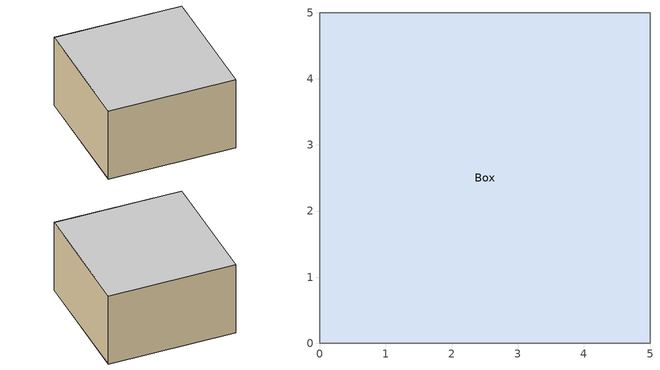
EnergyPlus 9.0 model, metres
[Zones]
Box
 floor adiabatic (Envelope): 0,0 0,5 5,5 5,0 z0
 wall adiabatic (Envelope): 0,0 5,0 5,5 0,5 0,0 z0:3
 ceiling adiabatic (Envelope): 0,5 0,0 5,0 5,5 z3
[Building]
Synthetic steady box: 0, Suburbs, 0.0001, 0.0001, MinimalShadowing, 100, 10
[Site:Location]
Synthetic sea-level site: 0, 0, 0, 0
[Material:NoMass]
R2: Smooth, 2, 0.9, 0.7, 0.7
[Construction]
Envelope: R2
[Zone]
Box: 0, 0, 0, 0, 1, 1, 3, 75, 25
[SurfaceProperty:OtherSideCoefficients]
Ambient: 25, 0, 0, 1, 0, 0, 0
[ElectricEquipment]
Metered electric: Box, ElectricProfile, EquipmentLevel, 5000, , , 0, 0, 1
[GasEquipment]
Metered gas: Box, GasProfile, EquipmentLevel, 5000, , , 0, 0, 1
[Schedule:Compact]
ElectricProfile: Any, Through:1/31, For:AllDays, Until:24:00, 0.18, Through:2/28, For:AllDays, Until:24:00, 0.22, Through:3/31, For:AllDays, Until:24:00, 0.2, Through:4/30, For:AllDays, Until:24:00, 0.26, Through:5/31, For:AllDays, Until:24:00, 0.32, Through:6/30, For:AllDays, Until:24:00, 0.36, Through:7/31, For:AllDays, Until:24:00, 0.42, Through:8/31, For:AllDays, Until:24:00, 0.34, Through:9/30, For:AllDays, Until:24:00, 0.29, Through:10/31, For:AllDays, Until:24:00, 0.24, Through:11/30, For:AllDays, Until:24:00, 0.18, Through:12/31, For:AllDays, Until:24:00, 0.17
GasProfile: Any, Through:1/31, For:AllDays, Until:24:00, 0.64, Through:2/28, For:AllDays, Until:24:00, 0.56, Through:3/31, For:AllDays, Until:24:00, 0.42, Through:4/30, For:AllDays, Until:24:00, 0.28, Through:5/31, For:AllDays, Until:24:00, 0.14, Through:6/30, For:AllDays, Until:24:00, 0.06, Through:7/31, For:AllDays, Until:24:00, 0.036, Through:8/31, For:AllDays, Until:24:00, 0.048, Through:9/30, For:AllDays, Until:24:00, 0.12, Through:10/31, For:AllDays, Until:24:00, 0.26, Through:11/30, For:AllDays, Until:24:00, 0.44, Through:12/31, For:AllDays, Until:24:00, 0.58
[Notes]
Synthetic interval reference; not a measured building.
